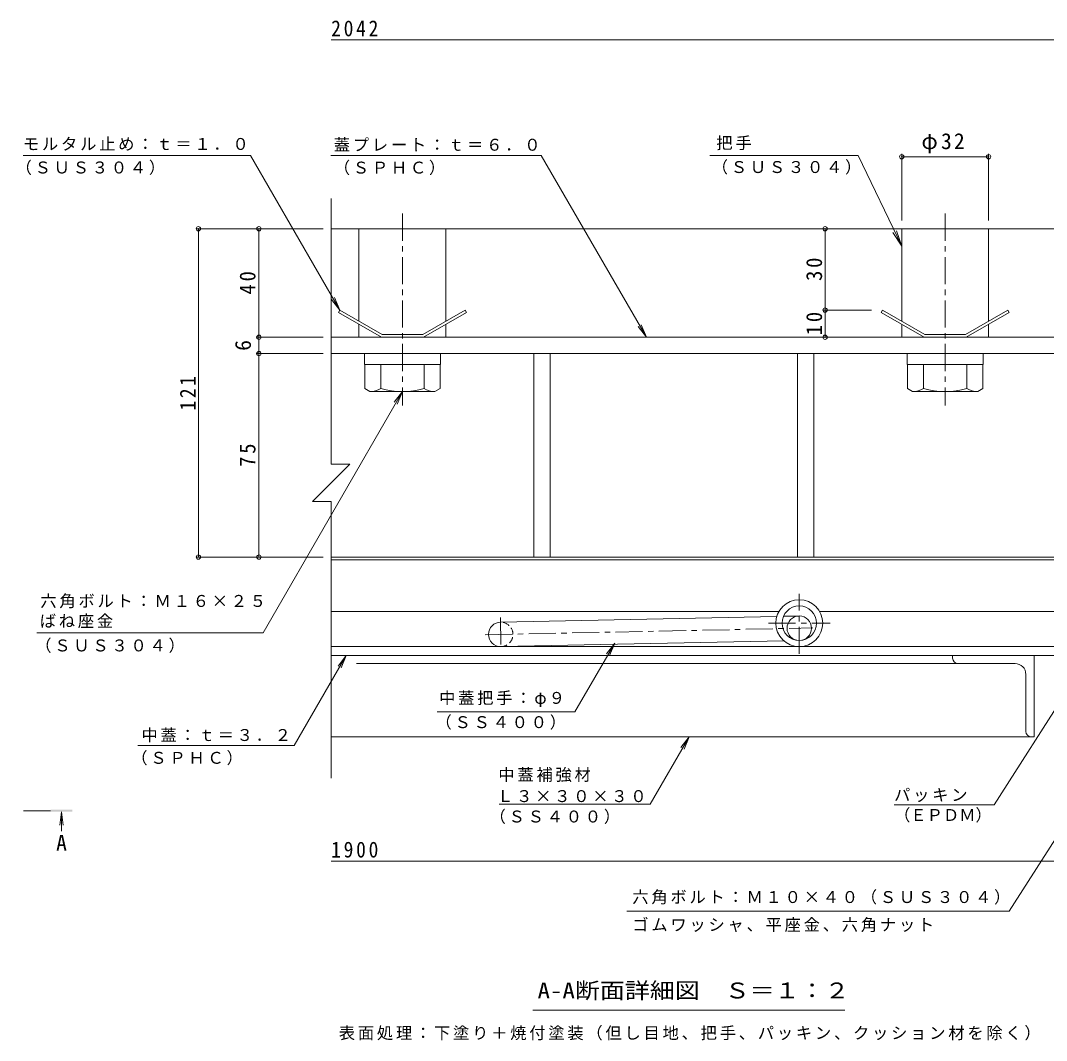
# Model space of a CAD drawing. Units: millimetres on the paper, enlarged 10 times, with parts at other scales. Extents: x -2686 to 2781, y -1962 to 1908.
# Drawn here: x -161 to 1729, y 29 to 1908 of the extents above; entities that cross this region are included whole.
import ezdxf
from ezdxf.enums import TextEntityAlignment as Align

# ---------------------------------------------------------------- set-up
doc = ezdxf.new("R2010")
doc.units = ezdxf.units.MM
doc.header["$LTSCALE"] = 10
doc.header["$PDMODE"] = 32
doc.header["$PDSIZE"] = 8
doc.linetypes.add('CHAIN1', pattern=[8, 5, -1, 1, -1])
doc.linetypes.add('DASHED1', pattern=[1.8, 1.2, -0.6])
for name, color, linetype, lineweight in [('0-2_仕上', 4, 'Continuous', 9), ('0-5_寸法', 7, 'Continuous', 9), ('D-2', 3, 'Continuous', 9), ('D-3', 4, 'Continuous', 9), ('D-5', 7, 'Continuous', 9), ('D-6', 6, 'Continuous', 9), ('D-8', 5, 'Continuous', 5), ('D-9', 134, 'Continuous', 5), ('D-A', 3, 'Continuous', 9), ('D-B', 6, 'Continuous', 9), ('D-C', 2, 'Continuous', 9), ('D-D', 4, 'Continuous', 9), ('D-E', 3, 'Continuous', 9), ('D-F', 7, 'Continuous', 9)]:
    doc.layers.add(name, color=color, linetype=linetype, lineweight=lineweight)
doc.styles.add('ＭＳ ゴシック', font='')
doc.styles.get('ＭＳ ゴシック').set_extended_font_data('MS Gothic')

msp = doc.modelspace()

# ---------------------------------------------------------------- linework, layer by layer
at = {"layer": '0-2_仕上', "linetype": 'CHAIN1'}
msp.add_line((-105.4, 452.09), (-160.94, 452.09), dxfattribs=at)
at = {"layer": '0-2_仕上'}
for q in [(-88.66, 425.3), (-82.14, 425.3), (-85.4, 414.48)]:
    msp.add_line((-85.4, 450.09), q, dxfattribs=at)
msp.add_solid([(-105.4, 450.09), (-105.4, 454.09), (-65.4, 450.09), (-65.4, 454.09)], dxfattribs=at)
at = {"layer": 'D-2'}
for p, q in [((411.48, 1324.24), (1971.48, 1324.24)), ((411.48, 1294.24), (1971.48, 1294.24))]:
    msp.add_line(p, q, dxfattribs=at)
at = {"layer": 'D-2', "linetype": 'CHAIN1'}
for p, q in [((1273.98, 740.75), (1273.98, 851.73)), ((1217.23, 797.49), (1330.72, 797.49))]:
    msp.add_line(p, q, dxfattribs=at)
at = {"layer": 'D-2'}
for radius in [43.25, 31.75]:
    msp.add_circle((1273.98, 797.49), radius, dxfattribs=at)
at = {"layer": 'D-3'}
for p, q in [((1986.48, 1524.24), (411.48, 1524.24)), ((427.28, 1374.24), (424.78, 1369.91)), ((424.78, 1369.91), (503.89, 1324.24)), ((427.28, 1374.24), (505.22, 1329.24)), ((658.17, 1374.24), (580.23, 1329.24)), ((660.67, 1369.91), (581.57, 1324.24)), ((658.17, 1374.24), (660.67, 1369.91)), ((1427.28, 1374.24), (1424.78, 1369.91)), ((1424.78, 1369.91), (1503.89, 1324.24)), ((1427.28, 1374.24), (1505.22, 1329.24)), ((1658.17, 1374.24), (1580.23, 1329.24)), ((1660.67, 1369.91), (1581.57, 1324.24)), ((1658.17, 1374.24), (1660.67, 1369.91)), ((503.89, 1324.24), (581.57, 1324.24)), ((580.23, 1329.24), (505.22, 1329.24)), ((1503.89, 1324.24), (1581.57, 1324.24)), ((1580.23, 1329.24), (1505.22, 1329.24))]:
    msp.add_line(p, q, dxfattribs=at)
at = {"layer": 'D-5'}
for p, q in [((-156.05, 1658.99), (262.88, 1658.99)), ((410.92, 1658.99), (798.1, 1658.99)), ((992.4, 1324.24), (798.1, 1658.99)), ((1382.31, 1658.99), (1109.06, 1658.99)), ((1382.31, 1658.99), (1462.73, 1491.9)), ((1462.73, 1491.9), (1446.3, 1517.01)), ((1462.73, 1491.9), (1453.36, 1520.4)), ((427.28, 1374.24), (412.06, 1394.08)), ((992.4, 1324.24), (977.13, 1344.04)), ((992.4, 1324.24), (982.78, 1347.32)), ((542.73, 1224.24), (527.51, 1204.41)), ((285.99, 779.56), (-130.99, 779.56)), ((933.99, 760.89), (918.72, 741.09)), ((933.99, 760.89), (924.37, 737.81)), ((343.13, 572.41), (439.38, 738.24)), ((439.38, 738.24), (424.12, 718.44)), ((439.38, 738.24), (429.76, 715.16)), ((1633.24, 463.12), (1784.96, 701.22)), ((1661.02, 267.11), (1879.43, 609.86)), ((999.27, 464.29), (1071.22, 588.24)), ((1071.22, 588.24), (1055.95, 568.44)), ((1071.22, 588.24), (1061.6, 565.16)), ((55.41, 572.41), (343.13, 572.41)), ((720.79, 464.29), (999.27, 464.29)), ((1448.67, 463.12), (1633.24, 463.12)), ((956.14, 267.11), (1661.02, 267.11)), ((1357.99, 84.9), (782.99, 84.9))]:
    msp.add_line(p, q, dxfattribs=at)
for points in [[(262.88, 1658.99), (427.28, 1374.24), (417.72, 1397.34)], [(285.99, 779.56), (542.73, 1224.24), (533.16, 1201.14)], [(606.59, 633.97), (860.32, 633.97), (933.99, 760.89)]]:
    msp.add_lwpolyline(points, dxfattribs=at)
at = {"layer": 'D-6'}
for p, q in [((411.48, 919.24), (2066.48, 919.24)), ((411.48, 914.24), (2066.48, 914.24)), ((1236.6, 819.24), (411.48, 819.24)), ((1311.36, 819.24), (1881.48, 819.24)), ((723.51, 799.23), (1232.54, 809.88)), ((1244.85, 810.13), (1273.51, 810.73)), ((724.45, 754.24), (1245.28, 765.13)), ((1273.98, 765.73), (1274.45, 765.74))]:
    msp.add_line(p, q, dxfattribs=at)
at = {"layer": 'D-6', "linetype": 'CHAIN1'}
for p, q in [((723.32, 808.24), (724.57, 748.36)), ((695.46, 776.14), (1299.26, 788.77))]:
    msp.add_line(p, q, dxfattribs=at)
at = {"layer": 'D-6'}
msp.add_circle((1273.98, 788.24), 22.5, dxfattribs=at)
msp.add_arc((723.98, 776.74), 22.5, 90, 270, dxfattribs=at)
at = {"layer": 'D-6', "linetype": 'DASHED1'}
msp.add_arc((723.98, 776.74), 22.5, 270, 90, dxfattribs=at)
at = {"layer": 'D-8'}
for p, q in [((411.48, 1294.24), (1956.48, 1294.24)), ((1956.48, 919.24), (411.48, 919.24))]:
    msp.add_line(p, q, dxfattribs=at)
at = {"layer": 'D-9'}
for p, q in [((473.23, 1274.24), (473.23, 1229.87)), ((502.73, 1229.73), (502.73, 1274.24)), ((582.73, 1229.73), (582.73, 1274.24)), ((612.23, 1274.24), (612.23, 1229.73)), ((1473.23, 1274.24), (1473.23, 1229.87)), ((1502.73, 1229.73), (1502.73, 1274.24)), ((1582.73, 1229.73), (1582.73, 1274.24)), ((1612.23, 1274.24), (1612.23, 1229.73)), ((482.77, 1224.36), (473.23, 1229.87)), ((602.73, 1224.24), (612.23, 1229.73)), ((1482.77, 1224.36), (1473.23, 1229.87)), ((1602.73, 1224.24), (1612.23, 1229.73)), ((602.73, 1224.24), (482.98, 1224.24)), ((1602.73, 1224.24), (1482.98, 1224.24))]:
    msp.add_line(p, q, dxfattribs=at)
for centre, radius, start, end in [((484.01, 1258.75), 34.53, 267.86055, 302.81094), ((542.73, 1372.84), 148.6, 254.38446, 285.61554), ((601.44, 1258.75), 34.53, 237.18906, 272.13945), ((1484.01, 1258.75), 34.53, 267.86055, 302.81094), ((1542.73, 1372.84), 148.6, 254.38446, 285.61554), ((1601.44, 1258.75), 34.53, 237.18906, 272.13945)]:
    msp.add_arc(centre, radius, start, end, dxfattribs=at)
at = {"layer": 'D-A'}
for p, q in [((1991.98, 754.24), (411.48, 754.24)), ((411.48, 738.24), (1991.98, 738.24))]:
    msp.add_line(p, q, dxfattribs=at)
at = {"layer": 'D-B'}
for p, q in [((1556.48, 738.24), (419.85, 738.24)), ((1556.48, 738.24), (1706.48, 738.24)), ((1556.48, 733.24), (1556.48, 738.24)), ((1706.48, 738.24), (1706.48, 588.24)), ((1566.48, 723.24), (458.21, 723.24)), ((1566.48, 723.24), (1671.48, 723.24)), ((1691.48, 598.24), (1691.48, 703.24)), ((1701.48, 588.24), (411.48, 588.24)), ((1701.48, 588.24), (1706.48, 588.24))]:
    msp.add_line(p, q, dxfattribs=at)
for centre, radius, start, end in [((1566.48, 733.24), 10, 180, 270), ((1671.48, 703.24), 20, 0, 90), ((1701.48, 598.24), 10, 180, 270)]:
    msp.add_arc(centre, radius, start, end, dxfattribs=at)
at = {"layer": 'D-C', "linetype": 'CHAIN1'}
for p, q in [((542.73, 1551.92), (542.73, 1198.61)), ((1542.73, 1551.92), (1542.73, 1198.61))]:
    msp.add_line(p, q, dxfattribs=at)
at = {"layer": 'D-C'}
for p, q in [((462.73, 1524.24), (622.73, 1524.24)), ((462.73, 1353.78), (462.73, 1524.24)), ((622.73, 1353.78), (622.73, 1524.24)), ((1462.73, 1524.24), (1622.73, 1524.24)), ((1462.73, 1353.78), (1462.73, 1524.24)), ((1622.73, 1353.78), (1622.73, 1524.24)), ((462.73, 1324.24), (462.73, 1348.01)), ((622.73, 1324.24), (622.73, 1348.01)), ((1462.73, 1324.24), (1462.73, 1348.01)), ((1622.73, 1324.24), (1622.73, 1348.01)), ((622.73, 1324.24), (462.73, 1324.24)), ((1622.73, 1324.24), (1462.73, 1324.24))]:
    msp.add_line(p, q, dxfattribs=at)
at = {"layer": 'D-C', "color": 134, "lineweight": 5}
for p, q in [((472.73, 1294.24), (612.73, 1294.24)), ((612.73, 1294.24), (612.73, 1274.24)), ((1472.73, 1294.24), (1612.73, 1294.24)), ((1612.73, 1294.24), (1612.73, 1274.24))]:
    msp.add_line(p, q, dxfattribs=at)
for points in [[(472.73, 1294.24), (472.73, 1274.24), (612.73, 1274.24)], [(1472.73, 1294.24), (1472.73, 1274.24), (1612.73, 1274.24)]]:
    msp.add_lwpolyline(points, dxfattribs=at)
at = {"layer": 'D-D'}
for p, q in [((784.81, 1294.24), (411.48, 1294.24)), ((784.81, 919.24), (784.81, 1294.24)), ((411.48, 919.24), (784.81, 919.24))]:
    msp.add_line(p, q, dxfattribs=at)
for points in [[(814.81, 1294.24), (1270.64, 1294.24), (1270.64, 919.24), (814.81, 919.24)], [(1300.64, 919.24), (1756.48, 919.24), (1756.48, 1294.24), (1300.64, 1294.24)]]:
    msp.add_lwpolyline(points, close=True, dxfattribs=at)
at = {"layer": 'D-E', "color": 2}
for p, q in [((784.81, 1294.24), (814.81, 1294.24)), ((784.81, 919.24), (784.81, 1294.24)), ((814.81, 1294.24), (814.81, 919.24)), ((814.81, 919.24), (784.81, 919.24))]:
    msp.add_line(p, q, dxfattribs=at)
msp.add_lwpolyline([(1300.64, 919.24), (1270.64, 919.24), (1270.64, 1294.24), (1300.64, 1294.24)], close=True, dxfattribs=at)
at = {"layer": 'D-F'}
for p, q in [((2111.48, 1872.22), (411.48, 1872.22)), ((1462.73, 1539.24), (1462.73, 1661.86)), ((1462.73, 1656.86), (1622.73, 1656.86)), ((1622.73, 1539.24), (1622.73, 1661.86)), ((411.48, 1580), (411.48, 1090.65)), ((396.48, 1524.24), (163.93, 1524.24)), ((166.93, 919.24), (166.93, 1524.24)), ((278.37, 1324.24), (278.37, 1524.24)), ((1321.4, 1374.24), (1321.4, 1524.24)), ((1318.4, 1374.24), (1407.28, 1374.24)), ((1321.4, 1324.24), (1321.4, 1374.24)), ((396.48, 1324.24), (273.37, 1324.24)), ((278.37, 1294.24), (278.37, 1324.24)), ((396.48, 1294.24), (273.37, 1294.24)), ((278.37, 919.24), (278.37, 1294.24)), ((411.48, 1021.83), (377.07, 1021.83)), ((411.48, 1021.83), (411.48, 511.7)), ((163.93, 919.24), (396.48, 919.24)), ((1756.47, 359.34), (411.48, 359.34))]:
    msp.add_line(p, q, dxfattribs=at)
msp.add_lwpolyline([(411.48, 1090.65), (445.88, 1090.65), (377.07, 1021.83)], dxfattribs=at)
for p in [(1462.73, 1656.86), (1622.73, 1656.86), (166.93, 1524.24), (278.37, 1524.24), (1321.4, 1524.24), (1321.4, 1374.24), (278.37, 1324.24), (1321.4, 1324.24), (278.37, 1294.24), (166.93, 919.24), (278.37, 919.24)]:
    msp.add_point(p, dxfattribs=at)

# ---------------------------------------------------------------- texts
at = {"layer": '0-5_寸法', "color": 2, "style": 'ＭＳ ゴシック'}
msp.add_text('A', height=29.33, dxfattribs=at).set_placement((-95.4, 369.39), align=Align.BOTTOM_LEFT)
at = {"layer": 'D-5', "style": 'ＭＳ ゴシック'}
msp.add_text('（ＥＰＤＭ）', height=21.99, dxfattribs=at).set_placement((1448.67, 426.55), align=Align.BOTTOM_LEFT)
at = {"layer": 'D-5', "color": 2, "style": 'ＭＳ ゴシック', "width": 1.15}
msp.add_text('A-A断面詳細図\u3000Ｓ＝１：２', height=29.33, dxfattribs=at).set_placement((791.74, 97.4), align=Align.BOTTOM_LEFT)
at = {"layer": 'D-5', "char_height": 21.99, "attachment_point": 7, "style": 'ＭＳ ゴシック'}
for s, insert in [('\\T1.17;モルタル止め：ｔ＝１．０', (-156.45, 1668)), ('\\T1.17;蓋プレート：ｔ＝６．０', (416.25, 1666.54)), ('\\T1.17;把手', (1121.15, 1668.83)), ('\\T1.17;（ＳＵＳ３０４）', (-170.01, 1623.09)), ('\\T1.17;（ＳＰＨＣ）', (416.25, 1622.87)), ('\\T1.17;（ＳＵＳ３０４）', (1112.74, 1623.93)), ('\\T1.17;六角ボルト：Ｍ１６×２５', (-124.46, 824.92)), ('\\T1.17;ばね座金', (-125.51, 788.2)), ('\\T1.17;（ＳＵＳ３０４）', (-133.77, 742.64)), ('\\T1.17;中蓋把手：φ９', (610.31, 642.86)), ('\\T1.17;（ＳＳ４００）', (603.67, 601.32)), ('\\T1.17;中蓋：ｔ＝３．２', (61.84, 578.11)), ('\\T1.17;（ＳＰＨＣ）', (43.17, 535.55)), ('\\T1.17;中蓋補強材', (719.51, 504.79)), ('\\T1.17;パッキン', (1448.67, 467.94)), ('\\T1.17;Ｌ３×３０×３０', (717.16, 467.6)), ('\\T1.17;（ＳＳ４００）', (703.32, 427.46)), ('\\T1.17;六角ボルト：Ｍ１０×４０（ＳＵＳ３０４）', (966.29, 279.13)), ('\\T1.17;ゴムワッシャ、平座金、六角ナット', (966.29, 228.3)), ('\\T1.17;表面処理：下塗り＋焼付塗装（但し目地、把手、パッキン、クッション材を除く）', (425.49, 28.77))]:
    msp.add_mtext(s, dxfattribs=dict(at, insert=insert))
at = {"layer": 'D-F', "color": 2, "style": 'ＭＳ ゴシック'}
msp.add_text('6', height=29.33, rotation=90, dxfattribs=at).set_placement((272.37, 1299.24), align=Align.BOTTOM_LEFT)
at = {"layer": 'D-F', "color": 2, "char_height": 29.33, "attachment_point": 7, "style": 'ＭＳ ゴシック'}
for s, insert in [('\\T1.28;\\W0.9;2042', (411.48, 1878.22)), ('\\T1.19;φ32', (1498.98, 1662.86)), ('\\T1.28;\\W0.9;1900', (411.48, 365.34))]:
    msp.add_mtext(s, dxfattribs=dict(at, insert=insert))
at = {"layer": 'D-F', "color": 2, "char_height": 29.33, "attachment_point": 7, "rotation": 90, "style": 'ＭＳ ゴシック'}
for s, insert in [('\\T1.27;\\W0.95;30', (1316.4, 1427.99)), ('\\T1.27;\\W0.95;40', (272.37, 1402.99)), ('\\T1.27;\\W0.95;10', (1316.4, 1327.99)), ('\\T1.27;\\W0.9;121', (161.93, 1189.24)), ('\\T1.27;\\W0.95;75', (272.37, 1085.49))]:
    msp.add_mtext(s, dxfattribs=dict(at, insert=insert))

doc.saveas('drawing.dxf')
